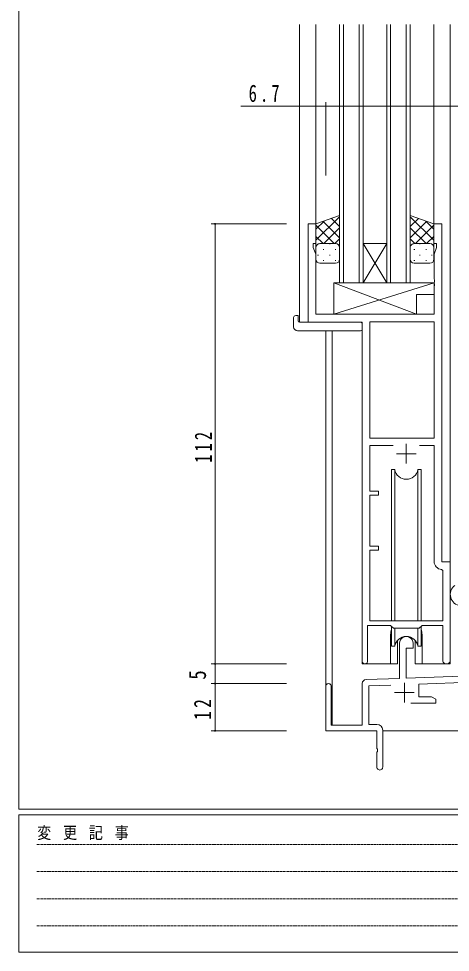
# Model space of a CAD drawing. Units: millimetres on the paper. Extents: x -397 to 397, y -282 to 282.
# Drawn here: x -393.9 to -284, y -282.1 to -44.4 of the extents above; entities that cross this region are included whole.
import ezdxf
from ezdxf.enums import TextEntityAlignment as Align

# ---------------------------------------------------------------- set-up
doc = ezdxf.new("R2010")
doc.units = ezdxf.units.MM
doc.linetypes.add('USER1', pattern=[0.375, 0.25, -0.125])
for name, color, linetype, lineweight in [('0-1_YKK_ZWAK', 7, 'Continuous', 18), ('0-3_YKK_11', 7, 'Continuous', 18), ('0-4_YKK_12', 2, 'Continuous', 18), ('0-6_YKK_13', 4, 'Continuous', 18), ('0-7_YKK_D', 6, 'Continuous', 18)]:
    doc.layers.add(name, color=color, linetype=linetype, lineweight=lineweight)
doc.styles.add('ＭＳ ゴシック', font='')
doc.styles.get('ＭＳ ゴシック').set_extended_font_data('MS Gothic')

msp = doc.modelspace()

# ---------------------------------------------------------------- linework, layer by layer
at = {"layer": '0-1_YKK_ZWAK'}
for p, q in [((-393.908, -245.688), (-393.908, 279.312)), ((376.092, -245.688), (-393.908, -245.688)), ((-393.908, -282.088), (-393.908, -247.088)), ((338.292, -247.088), (-393.908, -247.088)), ((-393.908, -282.088), (338.292, -282.088))]:
    msp.add_line(p, q, dxfattribs=at)
at = {"layer": '0-1_YKK_ZWAK', "linetype": 'USER1'}
for p, q in [((-389.31, -254.6), (-141.117, -254.6)), ((-389.31, -261.529), (-141.117, -261.529)), ((-389.31, -268.457), (-141.117, -268.457)), ((-389.31, -275.386), (-141.117, -275.386))]:
    msp.add_line(p, q, dxfattribs=at)
at = {"layer": '0-3_YKK_11'}
for p, q in [((-318.221, -96.688), (-320.221, -96.688)), ((-320.221, -96.688), (-320.221, -121.688)), ((-318.221, -101.688), (-318.221, -96.688)), ((-286.221, -96.688), (-288.221, -96.688)), ((-288.221, -96.688), (-288.221, -101.688)), ((-286.221, -182.688), (-286.221, -96.688)), ((-318.291, -119.688), (-318.291, -104.419)), ((-288.151, -104.419), (-288.151, -110.729)), ((-288.151, -112.646), (-288.151, -119.688)), ((-288.151, -119.688), (-318.291, -119.688)), ((-320.221, -121.688), (-306.421, -121.688)), ((-306.421, -121.688), (-306.421, -208.038)), ((-288.151, -121.618), (-304.491, -121.618)), ((-304.491, -121.618), (-304.491, -151.188)), ((-304.491, -121.618), (-304.491, -151.188)), ((-288.151, -151.188), (-288.151, -121.618)), ((-304.491, -151.188), (-288.151, -151.188)), ((-304.491, -153.118), (-298.571, -153.118)), ((-304.491, -164.688), (-304.491, -153.118)), ((-295.221, -152.688), (-295.221, -157.688)), ((-291.87, -153.118), (-288.151, -153.118)), ((-291.87, -153.118), (-288.151, -153.118)), ((-288.151, -153.118), (-288.151, -182.618)), ((-297.721, -155.188), (-292.721, -155.188)), ((-302.321, -164.688), (-304.491, -164.688)), ((-304.491, -178.688), (-304.491, -165.688)), ((-304.491, -197.688), (-304.491, -179.688)), ((-284.021, -182.688), (-286.221, -182.688)), ((-284.021, -207.723), (-284.021, -182.688)), ((-286.238, -184.616), (-285.951, -184.916)), ((-285.951, -184.916), (-285.951, -197.688)), ((-305.121, -208.038), (-305.121, -198.888)), ((-285.951, -197.688), (-304.491, -197.688)), ((-298.491, -199.618), (-291.951, -199.618)), ((-285.951, -198.888), (-285.951, -207.723)), ((-296.921, -212.356), (-296.921, -203.388)), ((-293.521, -203.388), (-293.521, -204.688)), ((-293.521, -204.688), (-295.221, -204.688)), ((-295.221, -204.688), (-295.221, -212.297)), ((-306.421, -224.288), (-306.421, -213.653)), ((-305.456, -212.654), (-296.921, -212.356)), ((-295.721, -213.488), (-295.721, -218.488)), ((-295.221, -212.297), (-273.93, -211.553)), ((-273.874, -213.182), (-292.021, -213.816)), ((-292.021, -213.816), (-292.021, -217.058)), ((-315.721, -225.688), (-315.721, -214.388)), ((-314.321, -214.388), (-314.321, -224.288)), ((-299.153, -214.065), (-304.791, -214.262)), ((-304.791, -214.262), (-304.791, -224.058)), ((-298.221, -215.988), (-293.221, -215.988)), ((-287.721, -218.688), (-294.071, -218.688)), ((-302.721, -225.688), (-315.721, -225.688)), ((-314.321, -224.288), (-306.421, -224.288)), ((-304.791, -224.058), (-302.721, -224.058)), ((-301.221, -225.558), (-301.221, -234.938)), ((-302.721, -234.938), (-302.721, -231.146))]:
    msp.add_line(p, q, dxfattribs=at)
for points in [[(-318.291, -104.419), (-318.921, -102.688), (-318.921, -101.688), (-318.221, -101.688)], [(-288.221, -101.688), (-287.521, -101.688), (-287.521, -102.688), (-288.151, -104.419)], [(-288.151, -110.729), (-288.031, -110.913), (-288.031, -111.463), (-288.151, -111.646), (-288.151, -111.729), (-288.031, -111.913), (-288.031, -112.463), (-288.151, -112.646)], [(-304.491, -165.688), (-302.321, -165.688), (-302.321, -164.688)], [(-304.491, -179.688), (-302.321, -179.688), (-302.321, -178.688), (-304.491, -178.688)], [(-305.121, -198.888), (-299.221, -198.888), (-298.491, -199.618)], [(-291.951, -199.618), (-291.221, -198.888), (-285.951, -198.888)], [(-292.021, -217.058), (-288.812, -217.058), (-287.721, -217.688), (-287.721, -218.688)], [(-302.721, -231.146), (-302.601, -230.963), (-302.601, -230.413), (-302.721, -230.229), (-302.721, -225.688)]]:
    msp.add_lwpolyline(points, dxfattribs=at)
for centre, radius, start, end in [((-286.151, -182.618), 2, 180, 267.50807), ((-295.221, -203.388), 1.7, 359.99999, 180.00001), ((-305.771, -208.038), 0.65, 179.99999, 0.00001), ((-284.986, -207.723), 0.965, 179.99999, 0.00001), ((-315.021, -214.388), 0.7, 359.99999, 180.00001), ((-305.421, -213.653), 1, 91.99998, 180), ((-302.721, -225.558), 1.5, 0.00001, 89.99999), ((-301.971, -234.938), 0.75, 179.99999, 0.00001)]:
    msp.add_arc(centre, radius, start, end, dxfattribs=at)
at = {"layer": '0-4_YKK_12'}
for p, q in [((-322.421, -45.938), (-322.421, -121.688)), ((-318.221, -45.938), (-318.221, -97.188)), ((-312.221, -45.938), (-312.221, -111.688)), ((-311.221, -111.688), (-311.221, -45.938)), ((-307.221, -45.938), (-307.221, -111.688)), ((-306.221, -111.688), (-306.221, -45.938)), ((-300.221, -45.938), (-300.221, -111.688)), ((-299.221, -111.688), (-299.221, -45.938)), ((-295.221, -45.938), (-295.221, -111.688)), ((-294.221, -111.688), (-294.221, -45.938)), ((-288.221, -45.938), (-288.221, -97.188)), ((-284.021, -45.938), (-284.021, -208.688)), ((-306.221, -101.688), (-300.221, -101.688)), ((-306.221, -111.688), (-300.221, -101.688)), ((-300.221, -111.688), (-306.221, -101.688)), ((-312.221, -111.688), (-306.221, -111.688)), ((-306.221, -111.688), (-300.221, -111.688)), ((-300.221, -111.688), (-294.221, -111.688)), ((-319.921, -121.688), (-322.421, -121.688)), ((-306.421, -208.688), (-306.421, -121.988)), ((-315.721, -123.875), (-315.721, -214.388)), ((-314.091, -123.875), (-314.091, -224.288)), ((-299.221, -201.188), (-299.221, -208.688)), ((-291.221, -201.188), (-291.221, -208.688)), ((-299.221, -208.688), (-306.421, -208.688)), ((-284.021, -208.688), (-291.221, -208.688)), ((-301.221, -225.688), (-245.721, -225.688))]:
    msp.add_line(p, q, dxfattribs=at)
for start, end in [(159.63586, 180), (0, 20.36414)]:
    msp.add_arc((-295.221, -201.188), 4, start, end, dxfattribs=at)
at = {"layer": '0-6_YKK_13'}
for p, q in [((-312.221, -94.545), (-318.221, -96.688)), ((-312.221, -94.84), (-318.221, -100.84)), ((-312.221, -102.688), (-312.221, -94.545)), ((-294.221, -94.545), (-288.221, -96.688)), ((-294.221, -102.688), (-294.221, -94.545)), ((-294.221, -94.84), (-288.221, -100.84)), ((-316.161, -95.952), (-318.221, -98.012)), ((-318.221, -96.688), (-318.221, -102.688)), ((-318.221, -97.029), (-313.562, -101.688)), ((-316.388, -96.033), (-312.221, -100.2)), ((-314.304, -95.289), (-312.221, -97.372)), ((-292.138, -95.289), (-294.221, -97.372)), ((-290.053, -96.033), (-294.221, -100.2)), ((-288.221, -97.029), (-292.88, -101.688)), ((-290.28, -95.952), (-288.221, -98.012)), ((-288.221, -96.688), (-288.221, -102.688)), ((-312.221, -97.669), (-316.24, -101.688)), ((-294.221, -97.669), (-290.202, -101.688)), ((-318.221, -99.857), (-316.39, -101.688)), ((-317.635, -101.778), (-317.601, -101.778)), ((-317.221, -101.688), (-313.221, -101.688)), ((-314.771, -101.778), (-314.571, -101.778)), ((-312.221, -100.497), (-313.411, -101.688)), ((-294.221, -100.497), (-293.03, -101.688)), ((-289.221, -101.688), (-293.221, -101.688)), ((-291.671, -101.778), (-291.871, -101.778)), ((-288.221, -99.857), (-290.051, -101.688)), ((-288.806, -101.778), (-288.841, -101.778)), ((-318.221, -102.686), (-318.221, -102.686)), ((-318.221, -105.688), (-318.221, -102.688)), ((-316.386, -103.193), (-316.186, -103.193)), ((-313.356, -103.193), (-313.156, -103.193)), ((-312.221, -102.688), (-312.221, -105.688)), ((-294.221, -102.688), (-294.221, -105.688)), ((-293.086, -103.193), (-293.286, -103.193)), ((-290.056, -103.193), (-290.256, -103.193)), ((-288.221, -102.686), (-288.221, -102.686)), ((-288.221, -105.688), (-288.221, -102.688)), ((-317.801, -104.608), (-317.601, -104.608)), ((-313.221, -106.688), (-317.221, -106.688)), ((-316.386, -106.023), (-316.186, -106.023)), ((-314.771, -104.608), (-314.571, -104.608)), ((-313.356, -106.023), (-313.156, -106.023)), ((-293.086, -106.023), (-293.286, -106.023)), ((-293.221, -106.688), (-289.221, -106.688)), ((-291.671, -104.608), (-291.871, -104.608)), ((-290.056, -106.023), (-290.256, -106.023)), ((-288.641, -104.608), (-288.841, -104.608)), ((-313.647, -111.688), (-313.647, -119.688)), ((-313.647, -111.688), (-288.151, -111.688)), ((-313.647, -119.688), (-288.151, -111.688)), ((-292.647, -119.688), (-313.647, -111.688)), ((-288.151, -111.688), (-288.151, -114.688)), ((-292.647, -114.688), (-288.151, -114.688)), ((-292.647, -114.688), (-292.647, -119.688)), ((-323.908, -122.875), (-323.908, -120.5)), ((-322.721, -121.388), (-322.721, -120.496)), ((-313.647, -119.688), (-292.647, -119.688)), ((-322.421, -121.688), (-306.921, -121.688)), ((-306.421, -122.188), (-306.421, -122.875)), ((-306.421, -122.875), (-306.421, -123.375)), ((-322.908, -123.875), (-306.921, -123.875)), ((-298.179, -159.188), (-298.971, -159.188)), ((-298.971, -159.188), (-298.971, -197.688)), ((-298.179, -197.688), (-298.179, -159.188)), ((-291.471, -159.188), (-292.263, -159.188)), ((-292.263, -197.688), (-292.263, -159.188)), ((-291.471, -197.688), (-291.471, -159.188)), ((-298.971, -199.138), (-298.971, -204.188)), ((-292.263, -204.188), (-292.263, -199.618)), ((-291.471, -204.188), (-291.471, -199.138)), ((-297.471, -202.703), (-297.471, -208.688)), ((-292.971, -208.688), (-292.971, -202.703)), ((-292.263, -204.188), (-291.471, -204.188)), ((-299.221, -208.688), (-297.471, -208.688)), ((-292.971, -208.688), (-291.221, -208.688))]:
    msp.add_line(p, q, dxfattribs=at)
for points in [[(-322.908, -119.996), (-322.721, -119.996), (-322.721, -120.496)], [(-298.971, -204.188), (-298.179, -204.188), (-298.179, -199.618)]]:
    msp.add_lwpolyline(points, dxfattribs=at)
for centre, radius, start, end in [((-317.221, -102.688), 1, 89.9999, 179.9999), ((-313.221, -102.688), 1, 359.9999, 89.9999), ((-293.221, -102.688), 1, 90.0001, 180.0001), ((-289.221, -102.688), 1, 0.0001, 90.0001), ((-317.221, -105.688), 1, 179.9999, 269.9999), ((-313.221, -105.688), 1, 269.9999, 359.9999), ((-293.221, -105.688), 1, 180.0001, 270.0001), ((-289.221, -105.688), 1, 270.0001, 0.0001), ((-323.444, -120.484), 0.462, 136.9505, 182.04653), ((-323.138, -121.126), 1.153, 78.49471, 123.87699), ((-322.908, -122.875), 1, 180, 269.99494), ((-322.421, -121.388), 0.3, 180, 270), ((-306.921, -122.188), 0.5, 0, 90), ((-306.921, -123.375), 0.5, 269.9989, 0), ((-295.221, -158.688), 3, 189.59799, 350.40583), ((-281.136, -191.009), 2.885, 126.45193, 263.90389), ((-295.221, -204.688), 3, 9.59417, 170.40661)]:
    msp.add_arc(centre, radius, start, end, dxfattribs=at)
at = {"layer": '0-7_YKK_D'}
for p, q in [((-322.421, -84.385), (-322.421, -65.688)), ((-315.721, -84.385), (-315.721, -65.688)), ((-315.721, -84.385), (-315.721, -65.688)), ((-315.721, -66.688), (-245.721, -66.688)), ((-325.721, -96.688), (-344.908, -96.688)), ((-343.908, -208.688), (-343.908, -96.688)), ((-325.721, -208.688), (-344.908, -208.688)), ((-325.721, -208.688), (-344.908, -208.688)), ((-343.908, -213.688), (-343.908, -208.688)), ((-325.721, -213.688), (-344.908, -213.688)), ((-325.721, -213.688), (-344.908, -213.688)), ((-343.908, -213.688), (-343.908, -225.688)), ((-325.721, -225.688), (-344.908, -225.688))]:
    msp.add_line(p, q, dxfattribs=at)
msp.add_lwpolyline([(-315.721, -66.688), (-322.421, -66.688), (-337.321, -66.688)], dxfattribs=at)
for centre, start, end in [((-322.421, -66.688), 0, 180), ((-322.421, -66.688), 180, 0), ((-315.721, -66.688), 0, 180), ((-315.721, -66.688), 0, 180), ((-315.721, -66.688), 180, 0), ((-315.721, -66.688), 180, 0), ((-343.908, -96.688), 90, 270), ((-343.908, -96.688), 270, 90), ((-343.908, -208.688), 90, 270), ((-343.908, -208.688), 90, 270), ((-343.908, -208.688), 270, 90), ((-343.908, -208.688), 270, 90), ((-343.908, -213.688), 90, 270), ((-343.908, -213.688), 90, 270), ((-343.908, -213.688), 270, 90), ((-343.908, -213.688), 270, 90), ((-343.908, -225.688), 90, 270), ((-343.908, -225.688), 270, 90)]:
    msp.add_arc(centre, 0.106, start, end, dxfattribs=at)

# ---------------------------------------------------------------- texts
at = {"layer": '0-1_YKK_ZWAK', "insert": (-389.194, -253.534), "char_height": 3.079, "attachment_point": 7, "style": 'ＭＳ ゴシック'}
msp.add_mtext('\\T1.23;\\W0.85;変\\~更\\~記\\~事', dxfattribs=at)
at = {"layer": '0-7_YKK_D', "color": 7, "style": 'ＭＳ ゴシック', "width": 0.8}
msp.add_text('5', height=4.399, rotation=90, dxfattribs=at).set_placement((-344.908, -212.698), align=Align.BOTTOM_LEFT)
at = {"layer": '0-7_YKK_D', "color": 7, "insert": (-335.362, -65.688), "char_height": 4.399, "attachment_point": 7, "style": 'ＭＳ ゴシック'}
msp.add_mtext('\\T1.38;\\W0.7;6.7', dxfattribs=at)
at = {"layer": '0-7_YKK_D', "color": 7, "char_height": 4.399, "attachment_point": 7, "rotation": 90, "style": 'ＭＳ ゴシック'}
for s, insert in [('\\T1.38;\\W0.7;112', (-344.708, -157.5)), ('\\T1.37;\\W0.75;12', (-344.908, -222.94))]:
    msp.add_mtext(s, dxfattribs=dict(at, insert=insert))

doc.saveas('drawing.dxf')
